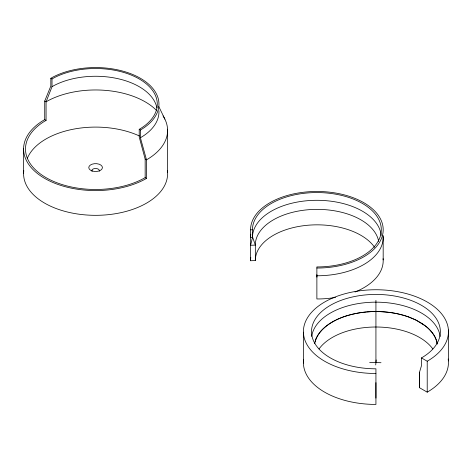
<?xml version="1.0" encoding="UTF-8"?>
<svg xmlns="http://www.w3.org/2000/svg" width="472" height="472" viewBox="0 0 472 472"><rect width="100%" height="100%" fill="white"/><g stroke="black" fill="none" stroke-linecap="round" stroke-linejoin="round"><path stroke-width="0.71" d="M375.93 398.114L375.93 382.639M448.193 359.003A72.529 41.872 0 0 1 427.213 392.167L419.472 387.701L419.508 372.249L421.478 365.652L421.478 357.918A64.422 37.194 0 0 0 408.138 299.407A64.422 37.194 0 0 0 313.703 321.993A64.422 37.194 0 0 0 375.93 368.809L375.93 404.433A72.529 41.872 0 0 1 303.626 359.275M375.712 364.962L376.166 359.918M314.682 343.604L316.004 338.925M335.562 297.431A66.316 38.285 0 0 1 319.585 298.953L316.877 298.953L316.877 266.916L319.509 266.916A64.422 37.194 0 0 0 381.287 228.997A64.422 37.194 0 0 0 316.877 192.564A64.422 37.194 0 0 0 252.473 228.997L252.502 237.516L250.608 245.275L255.34 245.098L255.317 244.343A61.844 35.707 0 0 1 314.623 209.397A61.844 35.707 0 0 1 378.668 241.44M315.107 341.527C317.627 332.896 324.642 326.406 332.241 322.04M316.075 338.748L317.237 336.359M145.164 177.625L145.164 159.064L139.222 137.063L139.222 129.328A61.69 35.618 0 0 0 140.101 79.479A61.69 35.618 0 0 0 53.79 77.951L52.008 78.983L52.008 86.718L46.067 101.846L46.067 120.413L44.044 121.581A70.104 40.474 0 0 0 47.047 178.204A70.104 40.474 0 0 0 145.164 177.625L146.509 178.398L146.509 159.837L140.396 137.747L140.396 130.012A63.36 36.58 0 0 0 141.305 78.812A63.36 36.58 0 0 0 52.663 77.243L50.834 78.299L50.834 86.034L44.728 101.073L44.728 119.64L42.651 120.838A71.998 41.566 0 0 0 45.731 178.994A71.998 41.566 0 0 0 146.509 178.398M317.479 335.922L318.924 333.663M319.231 333.244L321.031 330.99M321.172 330.837C331.503 319.739 346.725 314.718 361.375 312.547M332.441 321.922L335.61 320.234M52.008 86.718L53.79 85.686A61.69 35.618 0 0 1 117.156 78.511A61.69 35.618 0 0 1 156.899 107.893M336.188 319.939L339.486 318.441M340.106 318.187L343.699 316.8M343.929 316.718C360.189 311.148 377.93 310.198 394.804 313.255M361.617 312.511L365.871 312.022M366.602 311.957L370.791 311.667M371.523 311.638L375.871 311.538M250.809 257.423A66.316 38.285 0 0 0 250.579 259.919L250.608 260.745L255.34 260.568L255.34 245.098L252.473 236.732A64.422 37.194 0 0 1 315.827 200.305A64.422 37.194 0 0 1 381.211 235.522M316.877 268.013L319.585 268.013A66.316 38.285 0 0 0 383.181 228.973A66.316 38.285 0 0 0 316.877 191.467A66.316 38.285 0 0 0 250.579 228.973L250.608 229.805L252.502 229.781M252.502 237.516L250.608 237.54L250.579 236.708A66.316 38.285 0 0 1 250.809 234.212M376.101 311.544C392.262 311.691 408.976 314.977 422.658 323.939M369.653 362.372L381.004 362.714M395.005 313.29L399.106 314.163M399.76 314.317L403.619 315.343M404.244 315.532L408.062 316.765M408.227 316.824L415.921 320.057L425.496 326.01M419.472 372.231L419.472 387.701M50.834 78.299L52.008 78.983M139.222 129.328L140.396 130.012M44.728 101.073L46.067 101.846L48.085 100.678A70.104 40.474 0 0 1 156.427 110.324M145.164 159.064L146.509 159.837A71.998 41.566 0 0 0 163.052 115.917M44.728 119.64L46.067 120.413M421.478 357.918L427.213 361.227L427.213 392.167M422.753 323.998C428.924 328.258 434.688 334.034 436.724 341.451M425.909 326.329L428.269 328.376M428.629 328.718L430.794 330.949M430.853 331.019C434.081 334.678 436.576 339.197 437.267 344.07L436.748 341.527M158.804 106.566L164.881 119.139M316.954 277.176L316.877 275.748L319.585 275.748A66.316 38.285 0 0 0 383.099 235.463M316.877 274.651L316.936 276.008M255.34 260.568L255.317 259.812A61.844 35.707 0 0 1 306.104 225.41A61.844 35.707 0 0 1 374.591 247.316M448.4 329.975L448.4 360.915M383.181 236.708L383.181 259.919M375.93 300.334L375.93 362.561M303.407 332.17L303.407 363.11M250.608 229.805L250.608 260.745M167.56 129.169L167.56 172.487M23.6 148.586L23.6 173.336M319.037 348.956A61.578 35.553 0 0 1 375.93 327.007A61.578 35.553 0 0 1 432.818 348.956M375.93 373.494A72.529 41.872 0 0 1 305.874 320.783A72.529 41.872 0 0 1 412.192 295.354A72.529 41.872 0 0 1 427.213 361.227M311.709 336.436A64.422 37.194 0 0 1 376.013 302.163A64.422 37.194 0 0 1 440.164 336.536M158.928 110.761A63.36 36.58 0 0 1 140.396 137.747M167.365 170.457A71.998 41.566 0 0 1 95.739 215.326A71.998 41.566 0 0 1 23.801 170.622M27.217 158.645A70.104 40.474 0 0 1 139.541 136.036M383.099 258.668A66.316 38.285 0 0 1 354.979 292.032M91.934 171.23A3.788 2.189 0 0 1 95.598 168.48A3.788 2.189 0 0 1 99.256 171.23M92.188 170.982A6.82 3.935 0 0 0 102.418 167.572A6.82 3.935 0 0 0 92.188 164.162A6.82 3.935 0 0 0 92.188 170.982"/></g></svg>
